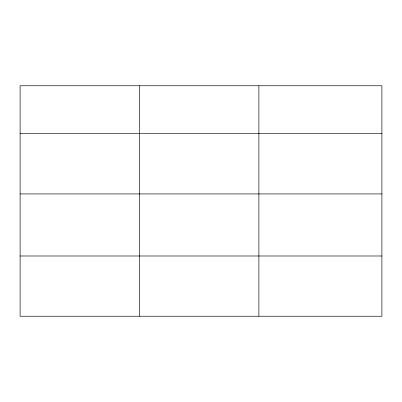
<?xml version="1.0" encoding="UTF-8"?>
<svg xmlns="http://www.w3.org/2000/svg" width="402" height="402" viewBox="0 0 402 402"><rect width="100%" height="100%" fill="white"/><g stroke="black" fill="none" stroke-linecap="round" stroke-linejoin="round"><path stroke-width="0.6" d="M381.9 193.925L381.9 85.762L20.1 85.762L20.1 316.238L381.9 316.238L381.9 193.925L20.1 193.925M20.1 133.685L381.9 133.685M20.1 255.994L381.9 255.994M258.888 85.762L258.888 316.238M139.494 85.762L139.494 316.238"/></g></svg>
